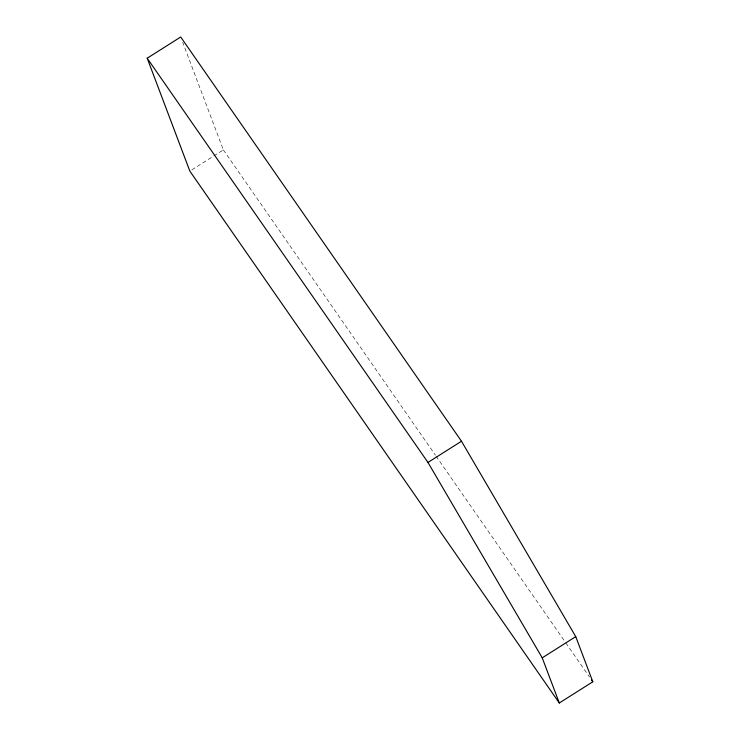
<?xml version="1.0" encoding="UTF-8"?>
<svg xmlns="http://www.w3.org/2000/svg" width="740" height="740" viewBox="0 0 740 740"><rect width="100%" height="100%" fill="white"/><g stroke="black" fill="none" stroke-linecap="round" stroke-linejoin="round"><path stroke-width="0.56" stroke-dasharray="3.7 2.78" d="M191.762 169.904L212.833 156.575M213.786 155.964L223.36 149.906L182.734 42.374M223.36 149.906L435.416 455.193M436.073 456.145L565.157 641.978M565.813 642.921L589.521 677.054"/><path stroke-width="1.11" d="M147.186 58.21L180.699 37L461.483 441.234L575.748 636.631L592.814 681.79L559.301 703L189.847 171.116L147.186 58.21L427.97 462.445L542.235 657.841L559.301 703M427.97 462.445L461.483 441.234M542.235 657.841L575.748 636.631M591.501 679.894L592.814 681.79"/></g></svg>
